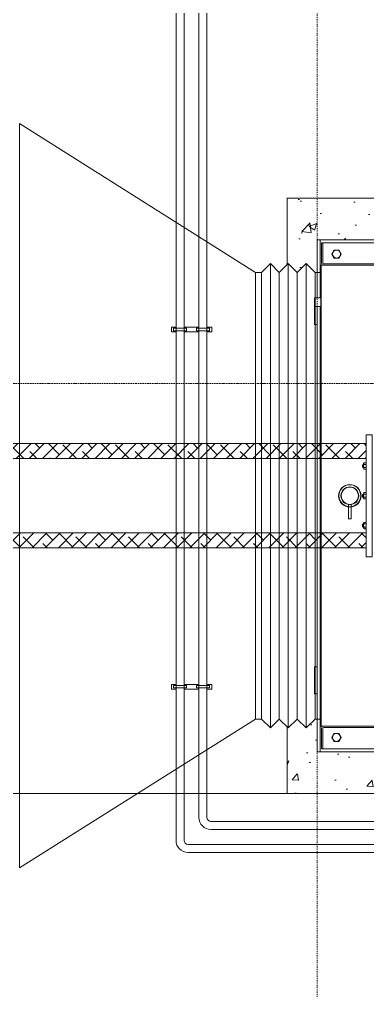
# Model space of a CAD drawing. Header units: millimetres. Extents: x 68650 to 268645, y -2410 to 17645.
# Drawn here: x 72853 to 74022, y 8926 to 12188 of the extents above; entities that cross this region are included whole.
import ezdxf

# ---------------------------------------------------------------- set-up
doc = ezdxf.new("R2010")
doc.units = ezdxf.units.MM
doc.linetypes.add('Dash', pattern=[6, 3, -3])
doc.linetypes.add('Dash Dot 3_16_', pattern=[7.9375, 4.7625, -1.5875, 0, -1.5875])
for name, color, linetype, lineweight in [('A-FLOR-OVHD', 1, 'Dash', 18), ('G-ANNO-SYMB-1', 111, 'Dash Dot 3_16_', 18), ('G-IMPT', 8, 'Continuous', 18), ('M-EQPM', 50, 'Continuous', 18)]:
    doc.layers.add(name, color=color, linetype=linetype, lineweight=lineweight)
pattern_1 = [(45, (6430.562, -24364.136), (-22.097087, 22.097087), []), (135, (6430.562, -24364.136), (-66.29126, 22.097087), [78.125, -46.875])]

# ---------------------------------------------------------------- blocks, each defined once
blk = doc.blocks.new('TKCS_MAY PHAT DIEN_251105 - TKCS_XREF_260106_MAY PHAT DIEN_dwg_do od-2491702-TKCS_NHÀ MÁY PHÁT ĐIỆN - MẶT BẰNG COTE _1_000')
at = {"layer": 'G-IMPT'}
for p, q in [((-9116.7, 21087.1), (-9116.7, 21037.1)), ((-9100.9, 21037.1), (-9100.9, 21087.1))]:
    blk.add_line(p, q, dxfattribs=at)
at = {"layer": 'G-IMPT', "flags": 128}
for points in [[(-9100.9, 21114.1), (-9100.9, 21129.6), (-9116.7, 21129.6), (-9116.7, 21114.1)], [(-9116.7, 21010.1), (-9116.7, 20994.3), (-9100.9, 20994.3), (-9100.9, 21010.1)]]:
    blk.add_lwpolyline(points, dxfattribs=at)
for points in [[(-9104.8, 21122.1), (-9112.8, 21122.1), (-9112.8, 21079.2), (-9104.8, 21079.2)], [(-9112.8, 21002.2), (-9104.8, 21002.2), (-9104.8, 21045.1), (-9112.8, 21045.1)]]:
    blk.add_lwpolyline(points, close=True, dxfattribs=at)
blk = doc.blocks.new('TKCS_MAY PHAT DIEN_251105 - TKCS_XREF_260106_MAY PHAT DIEN_dwg_112-2491696-TKCS_NHÀ MÁY PHÁT ĐIỆN - MẶT BẰNG COTE _1_000')
at = {"layer": 'G-IMPT'}
for p, q in [((16920, 26281.7), (16920, 26477.3)), ((16929, 26398.8), (16929, 26467.3)), ((16923.7, 24843.3), (16923.7, 26391.3)), ((16932, 26395.8), (17267, 26395.8)), ((17015.5, 25587.9), (17015.5, 25540.2)), ((17023.5, 25540.2), (17023.5, 25587.9)), ((16929, 24835.8), (16929, 24767.3)), ((16932, 24843.3), (17267, 24843.3)), ((16932, 24838.8), (17267, 24838.8))]:
    blk.add_line(p, q, dxfattribs=at)
at = {"layer": 'G-IMPT', "flags": 128}
for points in [[(16900.5, 26281.7), (16900.5, 26282.3), (16909.5, 26282.3), (16909.5, 26281.7), (16909.5, 26477.3), (17289.5, 26477.3), (17289.5, 26473.7)], [(16924.5, 26398.8), (16924.5, 26467.3), (17274.5, 26467.3), (17274.5, 26398.8)], [(16932, 26391.3), (17267, 26391.3), (16922.5, 26391.3), (16922.5, 24843.3), (17274.5, 24843.3), (17274.5, 24846.7)], [(16900.5, 26253.3), (16900.5, 26281.7), (16922.5, 26281.7)], [(16922.5, 26253.3), (16900.5, 26253.3), (16900.5, 26192.3), (16909.5, 26192.3), (16909.5, 26253.3), (16909.5, 25617.3), (16909.5, 24757.3), (17289.5, 24757.3), (17289.5, 24760.9)], [(16920, 24757.3), (16920, 25617.3), (16920, 26253.3)], [(17014.7, 25588), (17014.7, 25585.4), (17014.7, 25540.2), (17024.3, 25540.2), (17024.3, 25585.4), (17024.3, 25588)], [(16924.5, 24835.8), (16924.5, 24767.3), (17274.5, 24767.3), (17274.5, 24835.8), (17274.5, 24767.3)]]:
    blk.add_lwpolyline(points, dxfattribs=at)
for points in [[(16959.5, 26429.1), (16967.3, 26442.5), (16982.8, 26442.5), (16990.5, 26429.1), (16982.7, 26415.7), (16967.2, 26415.7)], [(16909.5, 25042.3), (16909.5, 24952.3), (16900.5, 24952.3), (16900.5, 25042.3)], [(16958.9, 24805.3), (16966.7, 24791.9), (16982.2, 24791.9), (16989.9, 24805.3), (16982.2, 24818.8), (16966.7, 24818.8)]]:
    blk.add_lwpolyline(points, close=True, dxfattribs=at)
at = {"layer": 'G-IMPT'}
for centre, radius in [((16975, 26429.1), 13.4), ((17019.5, 25617.3), 37.7), ((17019.5, 25617.3), 36.9), ((17019.5, 25617.3), 29.7), ((17019.5, 25617.3), 28.9), ((16974.4, 24805.3), 13.4)]:
    blk.add_circle(centre, radius, dxfattribs=at)
for centre, radius, start, end in [((16932, 26398.8), 7.5, 180, 270), ((16932, 26398.8), 3, 180, 270), ((16932, 24835.8), 7.5, 90, 180), ((16932, 24835.8), 3, 90, 180)]:
    blk.add_arc(centre, radius, start, end, dxfattribs=at)
blk = doc.blocks.new('TKCS_MAY PHAT DIEN_251105 - TKCS_XREF_260106_MAY PHAT DIEN_dwg_noi mem mb-2491698-TKCS_NHÀ MÁY PHÁT ĐIỆN - MẶT BẰNG COTE _1_000')
at = {"layer": 'G-IMPT', "flags": 128}
for points in [[(-10817.6, 24614.1), (-10817.6, 26114.1), (-10787.6, 26144.1)], [(-10787.6, 24584.1), (-10787.6, 26144.1), (-10757.6, 26114.1)], [(-10757.6, 24614.1), (-10757.6, 26114.1), (-10727.6, 26144.1)], [(-10727.6, 24584.1), (-10727.6, 26144.1), (-10697.6, 26114.1)], [(-10697.6, 24614.1), (-10697.6, 26114.1), (-10667.6, 26144.1)], [(-10667.6, 24584.1), (-10667.6, 26144.1), (-10637.6, 26114.1)], [(-10817.6, 26114.1), (-10837.6, 26114.1), (-10837.6, 24614.1), (-10817.6, 24614.1), (-10787.6, 24584.1), (-10757.6, 24614.1), (-10727.6, 24584.1), (-10697.6, 24614.1), (-10667.6, 24584.1), (-10637.6, 24614.1), (-10617.6, 24614.1), (-10617.6, 26114.1), (-10637.6, 26114.1), (-10637.6, 24614.1)]]:
    blk.add_lwpolyline(points, dxfattribs=at)
blk = doc.blocks.new('TKCS_MAY PHAT DIEN_251105 - TKCS_XREF_260106_MAY PHAT DIEN_dwg_A$C086a2854-2491700-TKCS_NHÀ MÁY PHÁT ĐIỆN - MẶT BẰNG COTE _1_000')
at = {"layer": 'G-IMPT'}
h = blk.add_hatch(dxfattribs=at)
h.set_pattern_fill('FP_10', color=256, style=0, pattern_type=2)
h.set_pattern_definition([(50, (6437.56, -24364.14), (251.0407, -21.9632), [26.25, -288.75]), (355, (6437.56, -24364.14), (-48.5625, 263.2673), [21, -231]), (100.451, (6458.48, -24365.97), (202.48, 241.3029), [22.309, -245.4]), (46.184, (6437.56, -24294.14), (373.534, -57.9326), [39.375, -433.125]), (96.636, (6468.7, -24298.96), (327.1298, 340.9437), [33.464, -368.1]), (351.184, (6437.56, -24294.14), (327.133, 340.94), [31.5, -346.5]), (21, (6472.56, -24311.64), (208.9171, -140.9164), [26.25, -288.75]), (326, (6472.56, -24311.64), (85.1608, 253.8024), [21, -231]), (71.451, (6489.97, -24323.38), (294.079, 112.884), [22.309, -245.4]), (37.5, (6437.56, -24364.14), (4.25595, 116.51285), [0, -228.2, 0, -234.5, -231.875]), (37.5, (6437.56, -24364.14), (4.25595, 116.51285), [-462.7, 0, -231.875]), (7.5, (6437.56, -24364.14), (92.07434, 138.0441), [0, -133.7, 0, -222.95, -88.375]), (7.5, (6437.56, -24364.14), (92.07434, 138.0441), [-356.65, 0, -88.375]), (327.5, (6359.51, -24364.14), (186.83785, -7.8942), [0, -87.5, 0, -273, -362.25]), (327.5, (6359.51, -24364.14), (186.83785, -7.8942), [-360.5, 0, -362.25]), (317.5, (6324.51, -24364.14), (204.1152, 35.0367), [0, -113.75, 0, -181.3, -257.25]), (317.5, (6324.51, -24364.14), (204.1152, 35.0367), [-295.05, 0, -257.25])])
h.paths.add_polyline_path([(0, 0), (0, 2000), (-4300, 2000), (-4300, 1777), (-4297, 1780), (-4267, 1750), (-4237, 1780), (-4207, 1750), (-4200, 1750), (-4200, 1860), (-3820, 1860), (-3820, 1856.4), (-3115.7, 1682), (-2965.6, 1691.2), (-2817.6, 1691.2), (-1985.6, 1678.7), (-1985.6, 1676.9), (-1983.1, 1676.9), (-1983.1, 1674.7), (-1976.1, 1674.7), (-1976.1, 1665), (-766, 1665), (-766, 1575), (-867.7, 1575), (-867.7, 1351), (-586.9, 1351), (-586.9, 1484.3), (-35.2, 1484.3), (-35.2, 515.7), (-586.9, 515.7), (-586.9, 649), (-867.7, 649), (-867.7, 425), (-766, 425), (-766, 335), (-2049.1, 335), (-2049.1, 325.3), (-2056.1, 325.3), (-2056.1, 323.1), (-2058.6, 323.1), (-2058.6, 321.3), (-2079.1, 321.3), (-2284.6, 308.8), (-2432.6, 308.8), (-2893.9, 315.9), (-2913.7, 263.8), (-2919.5, 252.8), (-2935, 243.6), (-2949.2, 244.2), (-2966.3, 252.4), (-2975.5, 275), (-2960.7, 317), (-2995.3, 317), (-2995.3, 287.6), (-3011.3, 250.5), (-3046.1, 236.8), (-3443.5, 236.8), (-3820, 143.6), (-3820, 140), (-4200, 140), (-4200, 250), (-4207, 250), (-4237, 220), (-4267, 250), (-4297, 220), (-4300, 223), (-4300, 0), (-115.4, 0)])
h = blk.add_hatch(dxfattribs=at)
h.set_pattern_fill('FP_11', color=256, style=0, pattern_type=2)
h.set_pattern_definition(pattern_1)
h.paths.add_polyline_path([(-4035.2, 1125), (-4035.2, 1175), (-6400, 1175), (-6400, 1125), (-5224, 1125)])
h = blk.add_hatch(dxfattribs=at)
h.set_pattern_fill('FP_11', color=256, style=0, pattern_type=2)
h.set_pattern_definition(pattern_1)
h.paths.add_polyline_path([(-4035.2, 825), (-4035.2, 875), (-6400, 875), (-6400, 825), (-5224, 825)])
for p, q in [((-6400, 1125), (-4035.2, 1125)), ((-4036.8, 1110.6), (-4042.2, 1110.6)), ((-4043.8, 1105.4), (-4045.5, 1105.4)), ((-4043.8, 1107.9), (-4043.8, 1092.1)), ((-4043.8, 1103.8), (-4043.8, 1096.2)), ((-4036.8, 1105.3), (-4042.2, 1105.3)), ((-4036.8, 1094.7), (-4042.2, 1094.7)), ((-4036.8, 1089.4), (-4042.2, 1089.4)), ((-4043.8, 1005.4), (-4045.5, 1005.4)), ((-4043.8, 1007.9), (-4043.8, 992.1)), ((-4043.8, 1003.8), (-4043.8, 996.2)), ((-4036.8, 1010.6), (-4042.2, 1010.6)), ((-4036.8, 1005.3), (-4042.2, 1005.3)), ((-4036.8, 994.7), (-4042.2, 994.7)), ((-4036.8, 989.4), (-4042.2, 989.4)), ((-4043.8, 905.4), (-4045.5, 905.4)), ((-4043.8, 907.9), (-4043.8, 892.1)), ((-4043.8, 903.8), (-4043.8, 896.2)), ((-4036.8, 910.6), (-4042.2, 910.6)), ((-4036.8, 905.3), (-4042.2, 905.3)), ((-4036.8, 894.7), (-4042.2, 894.7)), ((-4036.8, 889.4), (-4042.2, 889.4))]:
    blk.add_line(p, q, dxfattribs=at)
at = {"layer": 'G-IMPT', "flags": 128}
blk.add_lwpolyline([(-5200, 2250), (-4407, 1750), (-4407, 250), (-5200, -250)], close=True, dxfattribs=at)
for points in [[(-3820, 140), (-4200, 140), (-4200, 250), (-4207, 250), (-4237, 220), (-4267, 250), (-4297, 220), (-4300, 223), (-4300, 0), (0, 0)], [(0, 2000), (-4300, 2000), (-4300, 1777), (-4297, 1780), (-4267, 1750), (-4237, 1780), (-4207, 1750), (-4200, 1750), (-4200, 1860), (-3820, 1860), (-3820, 1856.4), (-3115.7, 1682), (-2965.6, 1691.2), (-2817.6, 1691.2), (-1985.6, 1678.7), (-1985.6, 1676.9), (-1983.1, 1676.9), (-1983.1, 1674.7), (-1976.1, 1674.7), (-1976.1, 1665), (-766, 1665)], [(-6400, 1125), (-4035.2, 1125), (-4035.2, 1175), (-6400, 1175)], [(-4035.2, 795), (-4035.2, 1205), (-4035.2, 795), (-4015, 795), (-4015, 1205), (-4035.2, 1205)], [(-4035.2, 1125), (-4035.2, 875), (-6400, 875)], [(-4043.8, 1094.6), (-4045.5, 1094.6), (-4045.5, 1105.4), (-4047.1, 1103.8), (-4047.1, 1096.2), (-4045.5, 1094.6)], [(-4043.8, 994.6), (-4045.5, 994.6), (-4045.5, 1005.4), (-4047.1, 1003.8), (-4047.1, 996.2), (-4045.5, 994.6)], [(-4043.8, 894.6), (-4045.5, 894.6), (-4045.5, 905.4), (-4047.1, 903.8), (-4047.1, 896.2), (-4045.5, 894.6)], [(-6400, 875), (-4035.2, 875), (-4035.2, 825), (-6400, 825)]]:
    blk.add_lwpolyline(points, dxfattribs=at)
at = {"layer": 'G-IMPT'}
for centre, radius, start, end in [((-4040.8, 1107.9), 2.97, 117.1241, 242.8759), ((-4038.1, 1107.9), 2.97, 297.1241, 62.8759), ((-4034.3, 1100), 9.45, 146.0078, 213.9922), ((-4040.8, 1092.1), 2.97, 117.1241, 242.8759), ((-4044.6, 1100), 9.45, 326.0078, 33.9922), ((-4038.1, 1092.1), 2.97, 297.1241, 62.8759), ((-4040.8, 1007.9), 2.97, 117.1241, 242.8759), ((-4034.3, 1000), 9.45, 146.0078, 213.9922), ((-4040.8, 992.1), 2.97, 117.1241, 242.8759), ((-4038.1, 1007.9), 2.97, 297.1241, 62.8759), ((-4044.6, 1000), 9.45, 326.0078, 33.9922), ((-4038.1, 992.1), 2.97, 297.1241, 62.8759), ((-4040.8, 907.9), 2.97, 117.1241, 242.8759), ((-4034.3, 900), 9.45, 146.0078, 213.9922), ((-4040.8, 892.1), 2.97, 117.1241, 242.8759), ((-4038.1, 907.9), 2.97, 297.1241, 62.8759), ((-4044.6, 900), 9.45, 326.0078, 33.9922), ((-4038.1, 892.1), 2.97, 297.1241, 62.8759)]:
    blk.add_arc(centre, radius, start, end, dxfattribs=at)
for name, p in [('TKCS_MAY PHAT DIEN_251105 - TKCS_XREF_260106_MAY PHAT DIEN_dwg_112-2491696-TKCS_NHÀ MÁY PHÁT ĐIỆN - MẶT BẰNG COTE _1_000', (-21109.5, -24617.3)), ('TKCS_MAY PHAT DIEN_251105 - TKCS_XREF_260106_MAY PHAT DIEN_dwg_noi mem mb-2491698-TKCS_NHÀ MÁY PHÁT ĐIỆN - MẶT BẰNG COTE _1_000', (6430.6, -24364.1))]:
    blk.add_blockref(name, p)
blk = doc.blocks.new('TKCS_MAY PHAT DIEN_251105 - TKCS_XREF_260106_MAY PHAT DIEN_dwg-2491693-TKCS_NHÀ MÁY PHÁT ĐIỆN - MẶT BẰNG COTE _1_000')
at = {"layer": 'G-IMPT'}
for p, q in [((304259.4, 72532), (308120.9, 72532)), ((308083.6, 72438), (306002.9, 72438)), ((308062, 72411), (306002.9, 72411)), ((307986.1, 72361), (305925.9, 72361)), ((307964.6, 72334), (305925.9, 72334))]:
    blk.add_line(p, q, dxfattribs=at)
at = {"layer": 'G-IMPT', "flags": 128}
for points in [[(305962.4, 72451.5), (305962.4, 75840.2), (305989.4, 75840.2), (305989.4, 72451.5)], [(305885.4, 72374.5), (305885.4, 75763.2), (305912.4, 75763.2), (305912.4, 72374.5)]]:
    blk.add_lwpolyline(points, dxfattribs=at)
at = {"layer": 'G-IMPT'}
for centre, radius in [((306002.9, 72451.5), 40.5), ((306002.9, 72451.5), 13.5), ((305925.9, 72374.5), 40.5), ((305925.9, 72374.5), 13.5)]:
    blk.add_arc(centre, radius, 180, 270, dxfattribs=at)
blk.add_blockref('TKCS_MAY PHAT DIEN_251105 - TKCS_XREF_260106_MAY PHAT DIEN_dwg_A$C086a2854-2491700-TKCS_NHÀ MÁY PHÁT ĐIỆN - MẶT BẰNG COTE _1_000', (310559.4, 72532))
at = {"extrusion": (0, 0, -1), "zscale": -1, "rotation": 270}
for p in [(-326999.6, 64981.7), (-326999.6, 63781.7)]:
    blk.add_blockref('TKCS_MAY PHAT DIEN_251105 - TKCS_XREF_260106_MAY PHAT DIEN_dwg_do od-2491702-TKCS_NHÀ MÁY PHÁT ĐIỆN - MẶT BẰNG COTE _1_000', p, dxfattribs=at)
blk = doc.blocks.new('TKCS_MAY PHAT DIEN_251105 - MÁY PHÁT ĐIỂN-596403-TKCS_NHÀ MÁY PHÁT ĐIỆN - MẶT BẰNG COTE _1_000')
blk.add_blockref('TKCS_MAY PHAT DIEN_251105 - TKCS_XREF_260106_MAY PHAT DIEN_dwg-2491693-TKCS_NHÀ MÁY PHÁT ĐIỆN - MẶT BẰNG COTE _1_000', (-303959.4, -77332))

msp = doc.modelspace()

# ---------------------------------------------------------------- linework, layer by layer
at = {"layer": 'A-FLOR-OVHD'}
msp.add_line((73852.6, 14188.2), (73852.6, 8088.2), dxfattribs=at)
at = {"layer": 'G-ANNO-SYMB-1'}
msp.add_line((69271.3, 10965.4), (91914.7, 10965.4), dxfattribs=at)

# ---------------------------------------------------------------- block references
at = {"layer": 'M-EQPM'}
msp.add_blockref('TKCS_MAY PHAT DIEN_251105 - MÁY PHÁT ĐIỂN-596403-TKCS_NHÀ MÁY PHÁT ĐIỆN - MẶT BẰNG COTE _1_000', (71452.6, 14388.2), dxfattribs=at)

doc.saveas('drawing.dxf')
